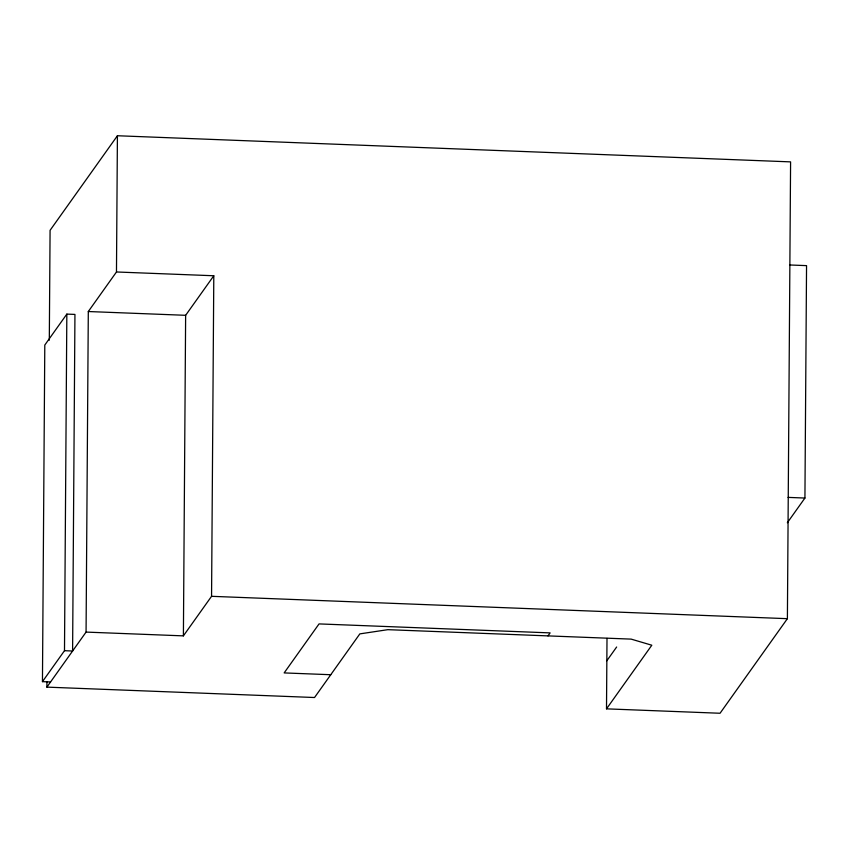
<?xml version="1.0" encoding="UTF-8"?>
<svg xmlns="http://www.w3.org/2000/svg" width="849" height="849" viewBox="0 0 849 849"><rect width="100%" height="100%" fill="white"/><g stroke="black" fill="none" stroke-linecap="round" stroke-linejoin="round"><path stroke-width="1.27" d="M42.45 681.651L44.795 345.055L66.838 314.109L74.945 314.417L72.6 651.013L64.492 650.695L42.45 681.651L50.558 681.959M49.306 340.216L50.08 230.323L117.417 135.744L790.589 161.872L787.394 618.677L720.048 713.256L606.504 708.851L651.809 645.219L631.157 639.117L387.844 629.671L359.838 633.885L314.533 697.517L46.886 687.128L46.928 681.821M64.492 650.695L66.838 314.109M46.886 687.128L86.067 632.091L88.307 311.53L116.472 271.977L117.417 135.744M86.067 632.091L183.395 635.869L185.634 315.308L213.799 275.755L116.472 271.977M183.395 635.869L211.56 596.316L213.799 275.755M606.504 708.851L607.003 638.384M787.331 522.761L804.926 498.045L806.55 265.631L789.676 264.973M547.998 635.89L550.131 632.887L319.044 623.909L284.15 672.917L330.76 674.722M606.844 660.766L616.639 647.012M88.307 311.53L185.634 315.308M788.063 497.387L804.926 498.045M211.56 596.316L787.394 618.677"/></g></svg>
